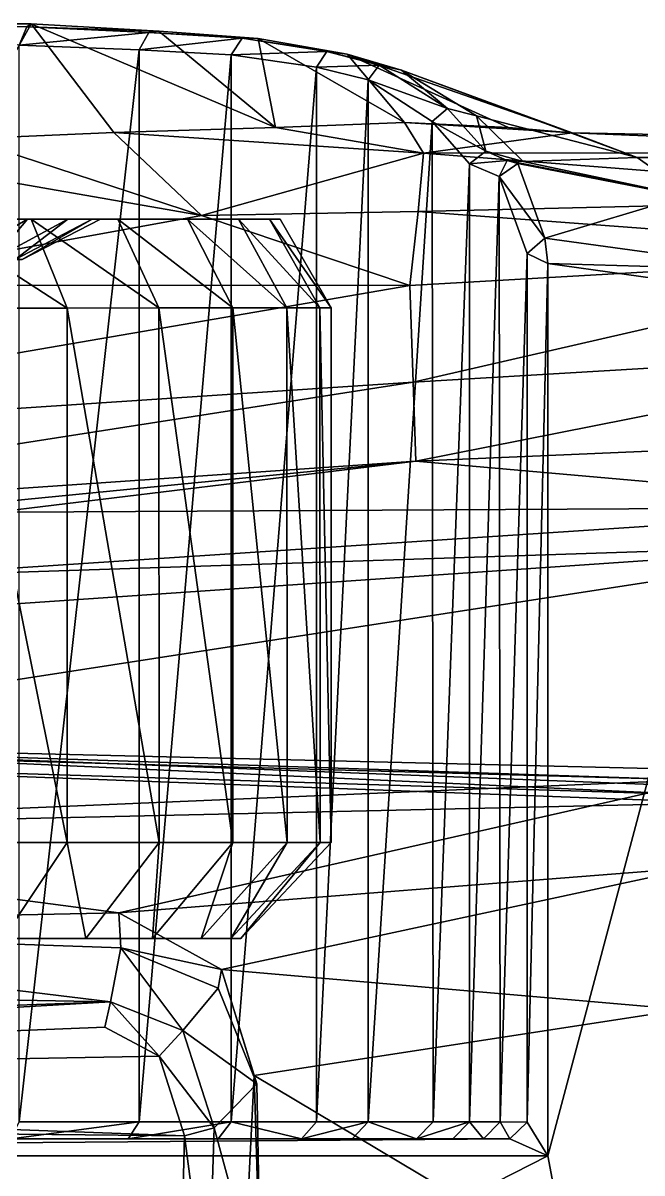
# Model space of a CAD drawing. Header units: metres. Extents: x -7 to 7, y -2.9 to 2.9.
# Drawn here: x -2.721 to -1.993, y 1.411 to 2.764 of the extents above; entities that cross this region are included whole.
import ezdxf

# ---------------------------------------------------------------- set-up
doc = ezdxf.new("R2010")
doc.units = ezdxf.units.M

msp = doc.modelspace()

# ---------------------------------------------------------------- linework, layer by layer
for points in [[(-2.71171, 2.76311, 0.015111), (-2.85747, 2.76051, 0.028379), (-2.8569, 2.76395, 0.069811)], [(-2.85747, 2.76051, 0.028379), (-2.71171, 2.76311, 0.015111), (-2.71663, 2.7593, -0.027873)], [(-2.8569, 2.76395, 0.069811), (-2.78729, 2.62773, 0.262351), (-2.71171, 2.76311, 0.015111)], [(-2.71171, 2.76311, 0.015111), (-2.78729, 2.62773, 0.262351), (-2.61434, 2.6352, 0.205149)], [(-2.56141, 2.75451, -0.087687), (-2.71663, 2.7593, -0.027873), (-2.71171, 2.76311, 0.015111)], [(-2.42443, 2.64099, 0.077348), (-2.71171, 2.76311, 0.015111), (-2.61434, 2.6352, 0.205149)], [(-2.71171, 2.76311, 0.015111), (-2.42443, 2.64099, 0.077348), (-2.56141, 2.75451, -0.087687)], [(-2.72566, 2.73794, -0.044881), (-2.85747, 2.76051, 0.028379), (-2.71663, 2.7593, -0.027873)], [(-2.57329, 2.75275, -0.126395), (-2.72566, 2.73794, -0.044881), (-2.71663, 2.7593, -0.027873)], [(-2.58477, 2.73224, -0.14018), (-2.72566, 2.73794, -0.044881), (-2.57329, 2.75275, -0.126395)], [(-2.71663, 2.7593, -0.027873), (-2.56141, 2.75451, -0.087687), (-2.57329, 2.75275, -0.126395)], [(-2.4633, 2.74598, -0.238604), (-2.58477, 2.73224, -0.14018), (-2.57329, 2.75275, -0.126395)], [(-2.44451, 2.7459, -0.204884), (-2.57329, 2.75275, -0.126395), (-2.56141, 2.75451, -0.087687)], [(-2.4633, 2.74598, -0.238604), (-2.57329, 2.75275, -0.126395), (-2.44451, 2.7459, -0.204884)], [(-2.42443, 2.64099, 0.077348), (-2.44451, 2.7459, -0.204884), (-2.56141, 2.75451, -0.087687)], [(-2.58477, 2.73224, -0.14018), (-2.72566, 1.47092, -0.044506), (-2.72566, 2.73794, -0.044881)], [(-2.47652, 2.72655, -0.249878), (-2.58477, 2.73224, -0.14018), (-2.4633, 2.74598, -0.238604)], [(-2.36405, 2.73033, -0.37768), (-2.47652, 2.72655, -0.249878), (-2.4633, 2.74598, -0.238604)], [(-2.33995, 2.72725, -0.357679), (-2.4633, 2.74598, -0.238604), (-2.44451, 2.7459, -0.204884)], [(-2.4633, 2.74598, -0.238604), (-2.33995, 2.72725, -0.357679), (-2.36405, 2.73033, -0.37768)], [(-2.27244, 2.64678, -0.064854), (-2.44451, 2.7459, -0.204884), (-2.42443, 2.64099, 0.077348)], [(-2.27244, 2.64678, -0.064854), (-2.33995, 2.72725, -0.357679), (-2.44451, 2.7459, -0.204884)], [(-2.72566, 1.47092, -0.044506), (-2.58477, 2.73224, -0.14018), (-2.58477, 1.47089, -0.139806)], [(-2.47652, 2.72655, -0.249878), (-2.58477, 1.47089, -0.139806), (-2.58477, 2.73224, -0.14018)], [(-2.58477, 1.47089, -0.139806), (-2.47652, 2.72655, -0.249878), (-2.47652, 1.47086, -0.249506)], [(-2.3761, 2.71187, -0.387674), (-2.47652, 2.72655, -0.249878), (-2.36405, 2.73033, -0.37768)], [(-2.3761, 2.71187, -0.387674), (-2.47652, 1.47086, -0.249506), (-2.47652, 2.72655, -0.249878)], [(-2.30217, 2.71433, -0.534875), (-2.3761, 2.71187, -0.387674), (-2.36405, 2.73033, -0.37768)], [(-2.36405, 2.73033, -0.37768), (-2.27611, 2.70861, -0.524874), (-2.30217, 2.71433, -0.534875)], [(-2.27611, 2.70861, -0.524874), (-2.36405, 2.73033, -0.37768), (-2.33995, 2.72725, -0.357679)], [(-2.15039, 2.64078, -0.222653), (-2.33995, 2.72725, -0.357679), (-2.27244, 2.64678, -0.064854)], [(-2.33995, 2.72725, -0.357679), (-2.07531, 2.63479, -0.394852), (-2.27611, 2.70861, -0.524874)], [(-2.07531, 2.63479, -0.394852), (-2.33995, 2.72725, -0.357679), (-2.15039, 2.64078, -0.222653)], [(-2.47652, 1.47086, -0.249506), (-2.3761, 2.71187, -0.387674), (-2.3761, 1.47081, -0.387306)], [(-2.3152, 2.69718, -0.539869), (-2.3761, 2.71187, -0.387674), (-2.30217, 2.71433, -0.534875)], [(-2.3152, 2.69718, -0.539869), (-2.3761, 1.47081, -0.387306), (-2.3761, 2.71187, -0.387674)], [(-2.22182, 2.66344, -0.761527), (-2.3152, 2.69718, -0.539869), (-2.30217, 2.71433, -0.534875)], [(-2.27611, 2.70861, -0.524874), (-2.22182, 2.66344, -0.761527), (-2.30217, 2.71433, -0.534875)], [(-1.99899, 2.60551, -0.699842), (-2.27611, 2.70861, -0.524874), (-2.07531, 2.63479, -0.394852)], [(-2.18773, 2.6548, -0.754857), (-2.22182, 2.66344, -0.761527), (-2.27611, 2.70861, -0.524874)], [(-2.27611, 2.70861, -0.524874), (-1.99899, 2.60551, -0.699842), (-2.18773, 2.6548, -0.754857)], [(-2.3761, 1.47081, -0.387306), (-2.3152, 2.69718, -0.539869), (-2.3152, 1.47077, -0.539506)], [(-2.23993, 2.64814, -0.760831), (-2.3152, 2.69718, -0.539869), (-2.22182, 2.66344, -0.761527)], [(-2.23993, 2.64814, -0.760831), (-2.3152, 1.47077, -0.539506), (-2.3152, 2.69718, -0.539869)], [(-2.17691, 2.61305, -0.988323), (-2.23993, 2.64814, -0.760831), (-2.22182, 2.66344, -0.761527)], [(-2.22182, 2.66344, -0.761527), (-2.18773, 2.6548, -0.754857), (-2.17691, 2.61305, -0.988323)], [(-2.18773, 2.6548, -0.754857), (-1.99899, 2.60551, -0.699842), (-2.13295, 2.601, -0.984841)], [(-2.17691, 2.61305, -0.988323), (-2.18773, 2.6548, -0.754857), (-2.13295, 2.601, -0.984841)], [(-2.25022, 2.61085, 0.172355), (-2.42443, 2.64099, 0.077348), (-2.61434, 2.6352, 0.205149)], [(-2.42443, 2.64099, 0.077348), (-2.25022, 2.61085, 0.172355), (-2.27244, 2.64678, -0.064854)], [(-2.3152, 1.47077, -0.539506), (-2.23993, 2.64814, -0.760831), (-2.23887, 1.4707, -0.764506)], [(-2.07531, 2.63479, -0.394852), (-2.27244, 2.64678, -0.064854), (-2.25022, 2.61085, 0.172355)], [(-2.27244, 2.64678, -0.064854), (-2.07531, 2.63479, -0.394852), (-2.15039, 2.64078, -0.222653)], [(-2.19614, 2.59832, -0.98984), (-2.23993, 2.64814, -0.760831), (-2.17691, 2.61305, -0.988323)], [(-2.19614, 2.59832, -0.98984), (-2.23887, 1.4707, -0.764506), (-2.23993, 2.64814, -0.760831)], [(-2.51129, 2.53737, 0.435178), (-2.78729, 2.62773, 0.262351), (-2.9862, 2.62025, 0.305154)], [(-2.78729, 2.62773, 0.262351), (-2.51129, 2.53737, 0.435178), (-2.61434, 2.6352, 0.205149)], [(-2.51129, 2.53737, 0.435178), (-2.25022, 2.61085, 0.172355), (-2.61434, 2.6352, 0.205149)], [(-1.49603, 2.61105, 0.193789), (-2.07531, 2.63479, -0.394852), (-2.25022, 2.61085, 0.172355)], [(-1.30951, 2.62029, -0.307766), (-1.99899, 2.60551, -0.699842), (-2.07531, 2.63479, -0.394852)], [(-2.07531, 2.63479, -0.394852), (-1.49603, 2.61105, 0.193789), (-1.30951, 2.62029, -0.307766)], [(-2.51129, 2.53737, 0.435178), (-2.9862, 2.62025, 0.305154), (-2.96144, 2.45557, 0.515201)], [(-2.15164, 2.60214, -1.10246), (-2.19614, 2.59832, -0.98984), (-2.17691, 2.61305, -0.988323)], [(-2.13295, 2.601, -0.984841), (-2.15164, 2.60214, -1.10246), (-2.17691, 2.61305, -0.988323)], [(-1.99899, 2.60551, -0.699842), (-1.30951, 2.62029, -0.307766), (-1.07126, 2.5959, -0.792499)], [(-2.25632, 2.5421, 0.445176), (-2.25022, 2.61085, 0.172355), (-2.51129, 2.53737, 0.435178)], [(-1.57944, 2.55809, 0.469455), (-2.25022, 2.61085, 0.172355), (-2.25632, 2.5421, 0.445176)], [(-2.25022, 2.61085, 0.172355), (-1.57944, 2.55809, 0.469455), (-1.49603, 2.61105, 0.193789)], [(-2.16131, 2.58315, -1.14872), (-2.19614, 2.59832, -0.98984), (-2.15164, 2.60214, -1.10246)], [(-2.13942, 2.59862, -1.15531), (-2.16131, 2.58315, -1.14872), (-2.15164, 2.60214, -1.10246)], [(-2.10732, 2.51068, -1.30218), (-2.16131, 2.58315, -1.14872), (-2.13942, 2.59862, -1.15531)], [(-1.93148, 2.55815, -0.989828), (-2.13942, 2.59862, -1.15531), (-2.15164, 2.60214, -1.10246)], [(-1.93148, 2.55815, -0.989828), (-2.15164, 2.60214, -1.10246), (-2.13295, 2.601, -0.984841)], [(-1.9425, 2.55998, -1.15983), (-2.10732, 2.51068, -1.30218), (-2.13942, 2.59862, -1.15531)], [(-2.13942, 2.59862, -1.15531), (-1.93148, 2.55815, -0.989828), (-1.9425, 2.55998, -1.15983)], [(-2.13295, 2.601, -0.984841), (-1.99899, 2.60551, -0.699842), (-1.93148, 2.55815, -0.989828)], [(-1.02814, 2.5904, -0.836287), (-1.93148, 2.55815, -0.989828), (-1.99899, 2.60551, -0.699842)], [(-1.02814, 2.5904, -0.836287), (-1.99899, 2.60551, -0.699842), (-1.07126, 2.5959, -0.792499)], [(-2.23887, 1.4707, -0.764506), (-2.19614, 2.59832, -0.98984), (-2.19614, 1.47064, -0.989506)], [(-2.16131, 2.58315, -1.14872), (-2.19614, 1.47064, -0.989506), (-2.19614, 2.59832, -0.98984)], [(-2.19614, 1.47064, -0.989506), (-2.16131, 2.58315, -1.14872), (-2.15997, 1.47059, -1.15451)], [(-2.12818, 2.49251, -1.30027), (-2.16131, 2.58315, -1.14872), (-2.10732, 2.51068, -1.30218)], [(-2.12818, 2.49251, -1.30027), (-2.15997, 1.47059, -1.15451), (-2.16131, 2.58315, -1.14872)], [(-2.25632, 2.5421, 0.445176), (-1.60174, 2.49321, 0.609899), (-1.57944, 2.55809, 0.469455)], [(-2.10732, 2.51068, -1.30218), (-1.9425, 2.55998, -1.15983), (-1.83345, 2.47296, -1.30738)], [(-2.26639, 2.45503, 0.600202), (-2.51129, 2.53737, 0.435178), (-2.96144, 2.45557, 0.515201)], [(-2.83115, 2.53297, -0.314292), (-2.71182, 2.53302, -0.416206), (-2.95526, 2.53293, -0.485122)], [(-2.95526, 2.53293, -0.485122), (-2.71182, 2.53302, -0.416206), (-2.86113, 2.53296, -0.565518)], [(-2.71182, 2.53302, -0.416206), (-2.60991, 2.53305, -0.535533), (-2.86113, 2.53296, -0.565518)], [(-2.86113, 2.53296, -0.565518), (-2.60991, 2.53305, -0.535533), (-2.78074, 2.53299, -0.659649)], [(-2.71182, 2.53302, -1.83048), (-2.83115, 2.53297, -1.9324), (-2.86113, 2.53296, -1.68117)], [(-2.78074, 2.53299, -1.58704), (-2.71182, 2.53302, -1.83048), (-2.86113, 2.53296, -1.68117)], [(-2.6694, 2.42852, -1.87288), (-2.83115, 2.53297, -1.9324), (-2.71182, 2.53302, -1.83048)], [(-2.83115, 2.53297, -0.314292), (-2.6694, 2.42852, -0.373811), (-2.71182, 2.53302, -0.416206)], [(-2.79588, 2.42848, -0.265787), (-2.6694, 2.42852, -0.373811), (-2.83115, 2.53297, -0.314292)], [(-2.83115, 2.53297, -1.9324), (-2.6694, 2.42852, -1.87288), (-2.79588, 2.42848, -1.9809)], [(-2.71605, 2.53301, -0.765198), (-2.75615, 2.48545, -0.90799), (-2.798, 2.48544, -0.806959)], [(-2.71605, 2.53301, -1.48149), (-2.78074, 2.53299, -1.58704), (-2.798, 2.48544, -1.43973)], [(-2.798, 2.48544, -0.806959), (-2.78074, 2.53299, -0.659649), (-2.71605, 2.53301, -0.765198)], [(-2.75615, 2.48545, -1.3387), (-2.71605, 2.53301, -1.48149), (-2.798, 2.48544, -1.43973)], [(-2.60991, 2.53305, -0.535533), (-2.52791, 2.53308, -0.669334), (-2.78074, 2.53299, -0.659649)], [(-2.78074, 2.53299, -0.659649), (-2.52791, 2.53308, -0.669334), (-2.71605, 2.53301, -0.765198)], [(-2.60991, 2.53305, -1.71116), (-2.71182, 2.53302, -1.83048), (-2.78074, 2.53299, -1.58704)], [(-2.71605, 2.53301, -1.48149), (-2.60991, 2.53305, -1.71116), (-2.78074, 2.53299, -1.58704)], [(-2.66868, 2.53303, -0.879565), (-2.73063, 2.48546, -1.01432), (-2.75615, 2.48545, -0.90799)], [(-2.66868, 2.53303, -1.36712), (-2.71605, 2.53301, -1.48149), (-2.75615, 2.48545, -1.3387)], [(-2.75615, 2.48545, -0.90799), (-2.71605, 2.53301, -0.765198), (-2.66868, 2.53303, -0.879565)], [(-2.73063, 2.48546, -1.23236), (-2.66868, 2.53303, -1.36712), (-2.75615, 2.48545, -1.3387)], [(-2.63978, 2.53304, -0.999936), (-2.72205, 2.48546, -1.12334), (-2.73063, 2.48546, -1.01432)], [(-2.63978, 2.53304, -1.24675), (-2.66868, 2.53303, -1.36712), (-2.73063, 2.48546, -1.23236)], [(-2.73063, 2.48546, -1.01432), (-2.66868, 2.53303, -0.879565), (-2.63978, 2.53304, -0.999936)], [(-2.72205, 2.48546, -1.12334), (-2.63978, 2.53304, -1.24675), (-2.73063, 2.48546, -1.23236)], [(-2.63007, 2.53304, -1.12334), (-2.63978, 2.53304, -1.24675), (-2.72205, 2.48546, -1.12334)], [(-2.72205, 2.48546, -1.12334), (-2.63978, 2.53304, -0.999936), (-2.63007, 2.53304, -1.12334)], [(-2.52791, 2.53308, -0.669334), (-2.46786, 2.5331, -0.814314), (-2.71605, 2.53301, -0.765198)], [(-2.46786, 2.5331, -1.43237), (-2.71605, 2.53301, -1.48149), (-2.66868, 2.53303, -1.36712)], [(-2.71605, 2.53301, -0.765198), (-2.46786, 2.5331, -0.814314), (-2.66868, 2.53303, -0.879565)], [(-2.71605, 2.53301, -1.48149), (-2.46786, 2.5331, -1.43237), (-2.52791, 2.53308, -1.57735)], [(-2.52791, 2.53308, -1.57735), (-2.60991, 2.53305, -1.71116), (-2.71605, 2.53301, -1.48149)], [(-2.56137, 2.42856, -1.7464), (-2.71182, 2.53302, -1.83048), (-2.60991, 2.53305, -1.71116)], [(-2.71182, 2.53302, -0.416206), (-2.56137, 2.42856, -0.500292), (-2.60991, 2.53305, -0.535533)], [(-2.6694, 2.42852, -0.373811), (-2.56137, 2.42856, -0.500292), (-2.71182, 2.53302, -0.416206)], [(-2.71182, 2.53302, -1.83048), (-2.56137, 2.42856, -1.7464), (-2.6694, 2.42852, -1.87288)], [(-2.46786, 2.5331, -0.814314), (-2.43123, 2.53311, -0.966903), (-2.66868, 2.53303, -0.879565)], [(-2.43123, 2.53311, -1.27979), (-2.66868, 2.53303, -1.36712), (-2.63978, 2.53304, -1.24675)], [(-2.66868, 2.53303, -0.879565), (-2.43123, 2.53311, -0.966903), (-2.63978, 2.53304, -0.999936)], [(-2.66868, 2.53303, -1.36712), (-2.43123, 2.53311, -1.27979), (-2.46786, 2.5331, -1.43237)], [(-2.43123, 2.53311, -0.966903), (-2.63007, 2.53304, -1.12334), (-2.63978, 2.53304, -0.999936)], [(-2.63007, 2.53304, -1.12334), (-2.43123, 2.53311, -1.27979), (-2.63978, 2.53304, -1.24675)], [(-2.41891, 2.53312, -1.12334), (-2.43123, 2.53311, -1.27979), (-2.63007, 2.53304, -1.12334)], [(-2.63007, 2.53304, -1.12334), (-2.43123, 2.53311, -0.966903), (-2.41891, 2.53312, -1.12334)], [(-2.47447, 2.42859, -1.60457), (-2.60991, 2.53305, -1.71116), (-2.52791, 2.53308, -1.57735)], [(-2.60991, 2.53305, -0.535533), (-2.47447, 2.42859, -0.642115), (-2.52791, 2.53308, -0.669334)], [(-2.56137, 2.42856, -0.500292), (-2.47447, 2.42859, -0.642115), (-2.60991, 2.53305, -0.535533)], [(-2.60991, 2.53305, -1.71116), (-2.47447, 2.42859, -1.60457), (-2.56137, 2.42856, -1.7464)], [(-2.41081, 2.42861, -1.4509), (-2.52791, 2.53308, -1.57735), (-2.46786, 2.5331, -1.43237)], [(-2.52791, 2.53308, -0.669334), (-2.41081, 2.42861, -0.795787), (-2.46786, 2.5331, -0.814314)], [(-2.47447, 2.42859, -0.642115), (-2.41081, 2.42861, -0.795787), (-2.52791, 2.53308, -0.669334)], [(-2.52791, 2.53308, -1.57735), (-2.41081, 2.42861, -1.4509), (-2.47447, 2.42859, -1.60457)], [(-2.51129, 2.53737, 0.435178), (-2.26639, 2.45503, 0.600202), (-2.25632, 2.5421, 0.445176)], [(-2.37198, 2.42863, -1.28916), (-2.46786, 2.5331, -1.43237), (-2.43123, 2.53311, -1.27979)], [(-2.46786, 2.5331, -0.814314), (-2.37198, 2.42863, -0.957524), (-2.43123, 2.53311, -0.966903)], [(-2.41081, 2.42861, -0.795787), (-2.37198, 2.42863, -0.957524), (-2.46786, 2.5331, -0.814314)], [(-2.46786, 2.5331, -1.43237), (-2.37198, 2.42863, -1.28916), (-2.41081, 2.42861, -1.4509)], [(-2.35893, 2.42863, -1.12334), (-2.43123, 2.53311, -1.27979), (-2.41891, 2.53312, -1.12334)], [(-2.43123, 2.53311, -0.966903), (-2.35893, 2.42863, -1.12334), (-2.41891, 2.53312, -1.12334)], [(-2.37198, 2.42863, -0.957524), (-2.35893, 2.42863, -1.12334), (-2.43123, 2.53311, -0.966903)], [(-2.43123, 2.53311, -1.27979), (-2.35893, 2.42863, -1.12334), (-2.37198, 2.42863, -1.28916)], [(-1.60174, 2.49321, 0.609899), (-2.25632, 2.5421, 0.445176), (-2.26639, 2.45503, 0.600202)], [(-2.10391, 2.48096, -1.32015), (-2.12818, 2.49251, -1.30027), (-2.10732, 2.51068, -1.30218)], [(-1.83345, 2.47296, -1.30738), (-2.10391, 2.48096, -1.32015), (-2.10732, 2.51068, -1.30218)], [(-2.26217, 2.34109, 0.675236), (-1.60174, 2.49321, 0.609899), (-2.26639, 2.45503, 0.600202)], [(-1.58853, 2.38133, 0.694649), (-1.60174, 2.49321, 0.609899), (-2.26217, 2.34109, 0.675236)], [(-2.15997, 1.47059, -1.15451), (-2.12818, 2.49251, -1.30027), (-2.12818, 1.47055, -1.29997)], [(-2.10391, 2.48096, -1.32015), (-2.12818, 1.47055, -1.29997), (-2.12818, 2.49251, -1.30027)], [(-2.12818, 1.47055, -1.29997), (-2.10391, 2.48096, -1.32015), (-2.10391, 1.43054, -1.3198)], [(-1.83446, 2.44308, -1.32479), (-2.10391, 2.48096, -1.32015), (-1.83345, 2.47296, -1.30738)], [(-1.83446, 2.44308, -1.32479), (-2.10391, 1.43054, -1.3198), (-2.10391, 2.48096, -1.32015)], [(-2.26639, 2.45503, 0.600202), (-2.96144, 2.45557, 0.515201), (-3.34447, 2.26949, 0.605257)], [(-3.34447, 2.26949, 0.605257), (-2.26217, 2.34109, 0.675236), (-2.26639, 2.45503, 0.600202)], [(-2.10391, 1.43054, -1.3198), (-1.83446, 2.44308, -1.32479), (-1.83446, 0, -1.32407)], [(-2.6694, 2.42852, -1.87288), (-2.66924, 1.79951, -1.87288), (-2.79588, 2.42848, -1.9809)], [(-2.79588, 2.42848, -0.265787), (-2.66924, 1.79951, -0.373811), (-2.6694, 2.42852, -0.373811)], [(-2.79588, 2.42848, -1.9809), (-2.66924, 1.79951, -1.87288), (-2.79572, 1.79946, -1.9809)], [(-2.66924, 1.79951, -0.373811), (-2.79588, 2.42848, -0.265787), (-2.79572, 1.79946, -0.265787)], [(-2.56137, 2.42856, -1.7464), (-2.56121, 1.79955, -1.7464), (-2.6694, 2.42852, -1.87288)], [(-2.6694, 2.42852, -0.373811), (-2.56121, 1.79955, -0.500292), (-2.56137, 2.42856, -0.500292)], [(-2.6694, 2.42852, -1.87288), (-2.56121, 1.79955, -1.7464), (-2.66924, 1.79951, -1.87288)], [(-2.56121, 1.79955, -0.500292), (-2.6694, 2.42852, -0.373811), (-2.66924, 1.79951, -0.373811)], [(-2.47447, 2.42859, -1.60457), (-2.47431, 1.79958, -1.60457), (-2.56137, 2.42856, -1.7464)], [(-2.56137, 2.42856, -0.500292), (-2.47431, 1.79958, -0.642115), (-2.47447, 2.42859, -0.642115)], [(-2.56137, 2.42856, -1.7464), (-2.47431, 1.79958, -1.60457), (-2.56121, 1.79955, -1.7464)], [(-2.47431, 1.79958, -0.642115), (-2.56137, 2.42856, -0.500292), (-2.56121, 1.79955, -0.500292)], [(-2.41081, 2.42861, -1.4509), (-2.41065, 1.7996, -1.4509), (-2.47447, 2.42859, -1.60457)], [(-2.47447, 2.42859, -0.642115), (-2.41065, 1.7996, -0.795787), (-2.41081, 2.42861, -0.795787)], [(-2.47447, 2.42859, -1.60457), (-2.41065, 1.7996, -1.4509), (-2.47431, 1.79958, -1.60457)], [(-2.41065, 1.7996, -0.795787), (-2.47447, 2.42859, -0.642115), (-2.47431, 1.79958, -0.642115)], [(-2.37198, 2.42863, -1.28916), (-2.37182, 1.79961, -1.28916), (-2.41081, 2.42861, -1.4509)], [(-2.41081, 2.42861, -0.795787), (-2.37182, 1.79961, -0.957524), (-2.37198, 2.42863, -0.957524)], [(-2.41081, 2.42861, -1.4509), (-2.37182, 1.79961, -1.28916), (-2.41065, 1.7996, -1.4509)], [(-2.37182, 1.79961, -0.957524), (-2.41081, 2.42861, -0.795787), (-2.41065, 1.7996, -0.795787)], [(-2.35893, 2.42863, -1.12334), (-2.35877, 1.79962, -1.12334), (-2.37198, 2.42863, -1.28916)], [(-2.37198, 2.42863, -0.957524), (-2.35877, 1.79962, -1.12334), (-2.35893, 2.42863, -1.12334)], [(-2.37198, 2.42863, -1.28916), (-2.35877, 1.79962, -1.12334), (-2.37182, 1.79961, -1.28916)], [(-2.35877, 1.79962, -1.12334), (-2.37198, 2.42863, -0.957524), (-2.37182, 1.79961, -0.957524)], [(-2.25918, 2.24813, 0.730263), (-1.58853, 2.38133, 0.694649), (-2.26217, 2.34109, 0.675236)], [(-1.57256, 2.27783, 0.735112), (-1.58853, 2.38133, 0.694649), (-2.25918, 2.24813, 0.730263)], [(-2.26217, 2.34109, 0.675236), (-3.34447, 2.26949, 0.605257), (-3.33045, 2.17466, 0.685286)], [(-2.25918, 2.24813, 0.730263), (-2.26217, 2.34109, 0.675236), (-3.33045, 2.17466, 0.685286)], [(-1.57256, 2.27783, 0.735112), (-2.25918, 2.24813, 0.730263), (-1.64587, 2.19431, 0.802694)], [(-2.25918, 2.24813, 0.730263), (-3.33045, 2.17466, 0.685286), (-3.32385, 2.11875, 0.770301)], [(-2.25918, 2.24813, 0.730263), (-3.32385, 2.11875, 0.770301), (-2.87956, 2.1875, 0.740281)], [(-1.64587, 2.19431, 0.802694), (-2.25918, 2.24813, 0.730263), (-2.87956, 2.1875, 0.740281)], [(-1.64587, 2.19431, 0.802694), (-2.87956, 2.1875, 0.740281), (-2.8821, 2.11242, 0.807024)], [(-2.8821, 2.11242, 0.807024), (-1.68921, 2.15193, 0.822841), (-1.64587, 2.19431, 0.802694)], [(-3.25294, 1.91001, 1.11583), (-1.68921, 2.15193, 0.822841), (-2.8792, 2.07026, 0.83096)], [(-1.94989, 1.87364, 1.57528), (-1.68921, 2.15193, 0.822841), (-3.25294, 1.91001, 1.11583)], [(-2.8792, 2.07026, 0.83096), (-1.68921, 2.15193, 0.822841), (-2.8821, 2.11242, 0.807024)], [(-1.92682, 1.85575, 1.71377), (-3.26937, 1.91774, 1.15895), (-3.29249, 1.89821, 1.23537)], [(-1.91038, 1.86517, 1.68538), (-3.26937, 1.91774, 1.15895), (-1.92682, 1.85575, 1.71377)], [(-1.94989, 1.87364, 1.57528), (-3.26937, 1.91774, 1.15895), (-1.93371, 1.88535, 1.61909)], [(-3.26937, 1.91774, 1.15895), (-1.91038, 1.86517, 1.68538), (-1.93371, 1.88535, 1.61909)], [(-3.26937, 1.91774, 1.15895), (-1.94989, 1.87364, 1.57528), (-3.25294, 1.91001, 1.11583)], [(-1.89985, 1.84626, 1.75538), (-3.29249, 1.89821, 1.23537), (-3.34459, 1.81367, 1.33039)], [(-1.89985, 1.84626, 1.75538), (-1.92682, 1.85575, 1.71377), (-3.29249, 1.89821, 1.23537)], [(-1.91415, 1.87412, 1.79537), (-1.89985, 1.84626, 1.75538), (-3.34459, 1.81369, 1.37539)], [(-3.34459, 1.81369, 1.37539), (-2.60851, 1.71665, 1.70542), (-1.91415, 1.87412, 1.79537)], [(-1.91415, 1.87412, 1.79537), (-2.60851, 1.71665, 1.70542), (-1.92904, 1.76997, 1.84041)], [(-3.34459, 1.81369, 1.37539), (-1.89985, 1.84626, 1.75538), (-3.34459, 1.81367, 1.33039)], [(-2.60851, 1.71665, 1.70542), (-3.34459, 1.81369, 1.37539), (-3.35239, 1.70161, 1.41043)], [(-2.66924, 1.79951, -0.373811), (-2.79572, 1.79946, -0.265787), (-2.7444, 1.68656, -0.448997)], [(-2.7444, 1.68656, -1.79769), (-2.79572, 1.79946, -1.9809), (-2.66924, 1.79951, -1.87288)], [(-2.66924, 1.79951, -1.87288), (-2.64721, 1.68659, -1.6839), (-2.7444, 1.68656, -1.79769)], [(-2.64721, 1.68659, -0.56279), (-2.66924, 1.79951, -0.373811), (-2.7444, 1.68656, -0.448997)], [(-2.56121, 1.79955, -0.500292), (-2.66924, 1.79951, -0.373811), (-2.64721, 1.68659, -0.56279)], [(-2.64721, 1.68659, -1.6839), (-2.66924, 1.79951, -1.87288), (-2.56121, 1.79955, -1.7464)], [(-2.56121, 1.79955, -1.7464), (-2.56902, 1.68662, -1.5563), (-2.64721, 1.68659, -1.6839)], [(-2.56902, 1.68662, -0.690387), (-2.56121, 1.79955, -0.500292), (-2.64721, 1.68659, -0.56279)], [(-2.47431, 1.79958, -0.642115), (-2.56121, 1.79955, -0.500292), (-2.56902, 1.68662, -0.690387)], [(-2.47431, 1.79958, -1.60457), (-2.51175, 1.68664, -1.41805), (-2.56902, 1.68662, -1.5563)], [(-2.51175, 1.68664, -0.828643), (-2.47431, 1.79958, -0.642115), (-2.56902, 1.68662, -0.690387)], [(-2.56902, 1.68662, -1.5563), (-2.56121, 1.79955, -1.7464), (-2.47431, 1.79958, -1.60457)], [(-2.41065, 1.7996, -0.795787), (-2.47431, 1.79958, -0.642115), (-2.51175, 1.68664, -0.828643)], [(-2.41065, 1.7996, -1.4509), (-2.47681, 1.68665, -1.27253), (-2.51175, 1.68664, -1.41805)], [(-2.47681, 1.68665, -0.974158), (-2.41065, 1.7996, -0.795787), (-2.51175, 1.68664, -0.828643)], [(-2.51175, 1.68664, -1.41805), (-2.47431, 1.79958, -1.60457), (-2.41065, 1.7996, -1.4509)], [(-2.37182, 1.79961, -1.28916), (-2.46507, 1.68665, -1.12334), (-2.47681, 1.68665, -1.27253)], [(-2.37182, 1.79961, -0.957524), (-2.41065, 1.7996, -0.795787), (-2.47681, 1.68665, -0.974158)], [(-2.46507, 1.68665, -1.12334), (-2.37182, 1.79961, -0.957524), (-2.47681, 1.68665, -0.974158)], [(-2.47681, 1.68665, -1.27253), (-2.41065, 1.7996, -1.4509), (-2.37182, 1.79961, -1.28916)], [(-2.35877, 1.79962, -1.12334), (-2.37182, 1.79961, -0.957524), (-2.46507, 1.68665, -1.12334)], [(-2.46507, 1.68665, -1.12334), (-2.37182, 1.79961, -1.28916), (-2.35877, 1.79962, -1.12334)], [(-1.92904, 1.76997, 1.84041), (-2.60851, 1.71665, 1.70542), (-2.48779, 1.64996, 1.77044)], [(-2.48779, 1.64996, 1.77044), (-1.94525, 1.60281, 1.93545), (-1.92904, 1.76997, 1.84041)], [(-2.60851, 1.71665, 1.70542), (-3.35239, 1.70161, 1.41043), (-2.60607, 1.67567, 1.69043)], [(-2.60851, 1.71665, 1.70542), (-2.60607, 1.67567, 1.69043), (-2.48779, 1.64996, 1.77044)], [(-2.61843, 1.61183, 1.67894), (-3.35239, 1.70161, 1.41043), (-4.2598, 1.64179, 1.03544)], [(-3.35239, 1.70161, 1.41043), (-2.61843, 1.61183, 1.67894), (-2.60607, 1.67567, 1.69043)], [(-2.51175, 1.68664, -1.41805), (-2.47681, 1.68665, -1.27253), (-3.41874, 1.68632, -1.12334)], [(-2.47681, 1.68665, -1.27253), (-2.46507, 1.68665, -1.12334), (-3.41874, 1.68632, -1.12334)], [(-2.46507, 1.68665, -1.12334), (-2.47681, 1.68665, -0.974158), (-3.41874, 1.68632, -1.12334)], [(-2.47681, 1.68665, -0.974158), (-2.51175, 1.68664, -0.828643), (-3.41874, 1.68632, -1.12334)], [(-2.56902, 1.68662, -1.5563), (-2.51175, 1.68664, -1.41805), (-3.41874, 1.68632, -1.12334)], [(-2.51175, 1.68664, -0.828643), (-2.56902, 1.68662, -0.690387), (-3.41874, 1.68632, -1.12334)], [(-2.56902, 1.68662, -0.690387), (-2.64721, 1.68659, -0.56279), (-3.41874, 1.68632, -1.12334)], [(-2.64721, 1.68659, -1.6839), (-2.56902, 1.68662, -1.5563), (-3.41874, 1.68632, -1.12334)], [(-2.64721, 1.68659, -0.56279), (-2.7444, 1.68656, -0.448997), (-3.41874, 1.68632, -1.12334)], [(-2.7444, 1.68656, -1.79769), (-2.64721, 1.68659, -1.6839), (-3.41874, 1.68632, -1.12334)], [(-2.53319, 1.57839, 1.71896), (-2.60607, 1.67567, 1.69043), (-2.61843, 1.61183, 1.67894)], [(-2.48779, 1.64996, 1.77044), (-2.60607, 1.67567, 1.69043), (-2.49155, 1.62791, 1.73045)], [(-2.60607, 1.67567, 1.69043), (-2.53319, 1.57839, 1.71896), (-2.49155, 1.62791, 1.73045)], [(-2.61843, 1.61183, 1.67894), (-4.2598, 1.64179, 1.03544), (-4.26221, 1.5526, 1.05241)], [(-2.44634, 1.5154, 1.79048), (-2.48779, 1.64996, 1.77044), (-2.49155, 1.62791, 1.73045)], [(-1.94525, 1.60281, 1.93545), (-2.48779, 1.64996, 1.77044), (-2.44945, 1.52539, 1.84548)], [(-2.48779, 1.64996, 1.77044), (-2.44634, 1.5154, 1.79048), (-2.44945, 1.52539, 1.84548)], [(-2.53319, 1.57839, 1.71896), (-2.44634, 1.5154, 1.79048), (-2.49155, 1.62791, 1.73045)], [(-4.25502, 1.51745, 1.06032), (-2.61843, 1.61183, 1.67894), (-4.26221, 1.5526, 1.05241)], [(-2.61843, 1.61183, 1.67894), (-4.25502, 1.51745, 1.06032), (-2.62494, 1.58226, 1.67792)], [(-2.56126, 1.54788, 1.71327), (-2.61843, 1.61183, 1.67894), (-2.62494, 1.58226, 1.67792)], [(-2.53319, 1.57839, 1.71896), (-2.61843, 1.61183, 1.67894), (-2.56126, 1.54788, 1.71327)], [(-2.44945, 1.52539, 1.84548), (-1.98747, 1.24936, 2.01056), (-1.94525, 1.60281, 1.93545)], [(-2.62494, 1.58226, 1.67792), (-4.25502, 1.51745, 1.06032), (-2.56126, 1.54788, 1.71327)], [(-2.56126, 1.54788, 1.71327), (-2.49654, 1.46376, 1.76162), (-2.53319, 1.57839, 1.71896)], [(-2.49654, 1.46376, 1.76162), (-2.44634, 1.5154, 1.79048), (-2.53319, 1.57839, 1.71896)], [(-2.56126, 1.54788, 1.71327), (-4.25502, 1.51745, 1.06032), (-2.53147, 1.4544, 1.74392)], [(-2.49654, 1.46376, 1.76162), (-2.56126, 1.54788, 1.71327), (-2.53147, 1.4544, 1.74392)], [(-2.53147, 1.4544, 1.74392), (-4.25502, 1.51745, 1.06032), (-4.32446, 1.47224, 1.03311)], [(-1.98747, 1.24936, 2.01056), (-2.44945, 1.52539, 1.84548), (-2.46178, 1.27526, 1.91055)], [(-2.44945, 1.52539, 1.84548), (-2.44163, 1.26146, 1.85555), (-2.46178, 1.27526, 1.91055)], [(-2.44163, 1.26146, 1.85555), (-2.44945, 1.52539, 1.84548), (-2.44634, 1.5154, 1.79048)], [(-2.49654, 1.46376, 1.76162), (-2.44163, 1.26146, 1.85555), (-2.44634, 1.5154, 1.79048)], [(-2.53684, 1.23918, 1.78303), (-4.32446, 1.47224, 1.03311), (-4.37522, 1.39052, 1.03359)], [(-2.53147, 1.4544, 1.74392), (-4.32446, 1.47224, 1.03311), (-2.53684, 1.23918, 1.78303)], [(-2.58477, 1.47089, -0.139806), (-2.73506, 1.45091, -0.062286), (-2.72566, 1.47092, -0.044506)], [(-2.59762, 1.45088, -0.155257), (-2.73506, 1.45091, -0.062286), (-2.58477, 1.47089, -0.139806)], [(-2.47652, 1.47086, -0.249506), (-2.59762, 1.45088, -0.155257), (-2.58477, 1.47089, -0.139806)], [(-2.49181, 1.45085, -0.262485), (-2.59762, 1.45088, -0.155257), (-2.47652, 1.47086, -0.249506)], [(-2.53147, 1.4544, 1.74392), (-2.50353, 1.24223, 1.80314), (-2.49654, 1.46376, 1.76162)], [(-2.50353, 1.24223, 1.80314), (-2.44163, 1.26146, 1.85555), (-2.49654, 1.46376, 1.76162)], [(-2.47652, 1.47086, -0.249506), (-2.39374, 1.45081, -0.397055), (-2.49181, 1.45085, -0.262485)], [(-2.39374, 1.45081, -0.397055), (-2.47652, 1.47086, -0.249506), (-2.3761, 1.47081, -0.387306)], [(-2.3152, 1.47077, -0.539506), (-2.39374, 1.45081, -0.397055), (-2.3761, 1.47081, -0.387306)], [(-2.33397, 1.45077, -0.546433), (-2.39374, 1.45081, -0.397055), (-2.3152, 1.47077, -0.539506)], [(-2.3152, 1.47077, -0.539506), (-2.25826, 1.4507, -0.769603), (-2.33397, 1.45077, -0.546433)], [(-2.25826, 1.4507, -0.769603), (-2.3152, 1.47077, -0.539506), (-2.23887, 1.4707, -0.764506)], [(-2.19614, 1.47064, -0.989506), (-2.25826, 1.4507, -0.769603), (-2.23887, 1.4707, -0.764506)], [(-2.21573, 1.45064, -0.993508), (-2.25826, 1.4507, -0.769603), (-2.19614, 1.47064, -0.989506)], [(-2.19614, 1.47064, -0.989506), (-2.17951, 1.45059, -1.15878), (-2.21573, 1.45064, -0.993508)], [(-2.17951, 1.45059, -1.15878), (-2.19614, 1.47064, -0.989506), (-2.15997, 1.47059, -1.15451)], [(-2.15997, 1.47059, -1.15451), (-2.14882, 1.45055, -1.29921), (-2.17951, 1.45059, -1.15878)], [(-2.14882, 1.45055, -1.29921), (-2.15997, 1.47059, -1.15451), (-2.12818, 1.47055, -1.29997)], [(-2.12818, 1.47055, -1.29997), (-2.10391, 1.43054, -1.3198), (-2.14882, 1.45055, -1.29921)], [(-2.10391, 1.43054, -1.3198), (-4.6954, 1.43055, -1.28949), (-2.14882, 1.45055, -1.29921)], [(-2.14882, 1.45055, -1.29921), (-4.6954, 1.43055, -1.28949), (-4.66555, 1.45055, -1.26981)], [(-4.59443, 1.45062, -1.03475), (-2.14882, 1.45055, -1.29921), (-4.66555, 1.45055, -1.26981)], [(-4.54091, 1.45069, -0.813524), (-2.14882, 1.45055, -1.29921), (-4.59443, 1.45062, -1.03475)], [(-3.84429, 1.45092, -0.033826), (-2.21573, 1.45064, -0.993508), (-4.54091, 1.45069, -0.813524)], [(-4.54091, 1.45069, -0.813524), (-2.21573, 1.45064, -0.993508), (-2.14882, 1.45055, -1.29921)], [(-3.84429, 1.45092, -0.033826), (-3.36595, 1.45095, 0.050487), (-2.21573, 1.45064, -0.993508)], [(-2.59762, 1.45088, -0.155257), (-3.36595, 1.45095, 0.050487), (-3.02818, 1.45094, 0.030754)], [(-2.49181, 1.45085, -0.262485), (-3.36595, 1.45095, 0.050487), (-2.59762, 1.45088, -0.155257)], [(-2.21573, 1.45064, -0.993508), (-3.36595, 1.45095, 0.050487), (-2.49181, 1.45085, -0.262485)], [(-2.59762, 1.45088, -0.155257), (-3.02818, 1.45094, 0.030754), (-2.8696, 1.45093, -0.008881)], [(-2.59762, 1.45088, -0.155257), (-2.8696, 1.45093, -0.008881), (-2.73506, 1.45091, -0.062286)], [(-2.50353, 1.24223, 1.80314), (-2.53147, 1.4544, 1.74392), (-2.53684, 1.23918, 1.78303)], [(-2.33397, 1.45077, -0.546433), (-2.49181, 1.45085, -0.262485), (-2.39374, 1.45081, -0.397055)], [(-2.25826, 1.4507, -0.769603), (-2.49181, 1.45085, -0.262485), (-2.33397, 1.45077, -0.546433)], [(-2.21573, 1.45064, -0.993508), (-2.49181, 1.45085, -0.262485), (-2.25826, 1.4507, -0.769603)], [(-2.14882, 1.45055, -1.29921), (-2.21573, 1.45064, -0.993508), (-2.17951, 1.45059, -1.15878)], [(-4.6954, 1.43055, -1.28949), (-2.10391, 1.43054, -1.3198), (-4.90959, 0, -1.28907)], [(-4.90959, 0, -1.28907), (-2.10391, 1.43054, -1.3198), (-1.83446, 0, -1.32407)]]:
    msp.add_3dface(points)

doc.saveas('drawing.dxf')
